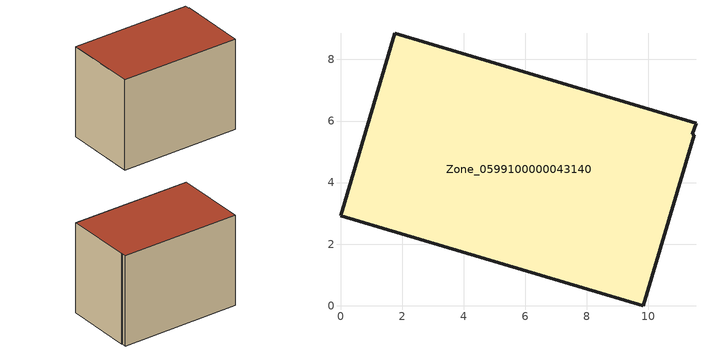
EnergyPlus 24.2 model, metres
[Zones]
Zone_0599100000043140
 floor ground (C_G): 0,2.92 1.76,8.85 11.55,5.93 11.43,5.57 11.48,5.56 9.84,0 z0.57
 wall outside (C_F): 1.76,8.85 0,2.92 9.84,0 11.48,5.56 11.43,5.57 11.55,5.93 1.76,8.85 z0.57:8.34
 roof outside (C_R): 9.84,0 11.48,5.56 11.43,5.57 11.55,5.93 1.76,8.85 0,2.92 z8.34
[BUILDING]
Pand.0599100000043140: North Axis=0; Terrain=City; Loads Convergence Tolerance Value=0.04; Temperature Convergence Tolerance Value=0.4; Solar Distribution=FullExterior; Maximum Number of Warmup Days=25; Minimum Number of Warmup Days=1
[Site:Location]
Rotterdam.The.Hague.AP_ZH_NLD Design_Conditions: Latitude=51.96; Longitude=4.45; Time Zone=1; Elevation=-4.5
[SITE:GROUNDTEMPERATURE:BUILDINGSURFACE]
18, 18, 18, 18, 18, 18, 18, 18, 18, 18, 18, 18
[MATERIAL] Thermal Absorptance=0.9; Solar Absorptance=0.7; Visible Absorptance=0.7
Name | Roughness | Thickness | Conductivity | Density | Specific Heat
G.TI.1965-1974 | MediumSmooth | 0.15 | 0.882353 | 540 | 1210
F.TI.1965-1974 | Rough | 0.3 | 0.697674 | 1920 | 840
R.TI.1965-1974 | MediumRough | 0.2 | 0.232558 | 1500 | 1000
[CONSTRUCTION]
C_G: G.TI.1965-1974
C_F: F.TI.1965-1974
C_R: R.TI.1965-1974
[ZONE]
Zone_0599100000043140: Type=1; Multiplier=1; Ceiling Height=Autocalculate; Volume=Autocalculate; Floor Area=autocalculate; Part of Total Floor Area=Yes
[ZONEINFILTRATION:DESIGNFLOWRATE]
Infil_Zone_0599100000043140: Zone or ZoneList or Space or SpaceList=Zone_0599100000043140; Schedule=AlwaysOn; Design Flow Rate Calculation Method=Flow/Area; Flow Rate per Floor Area=0.003; Constant Term Coefficient=1; Temperature Term Coefficient=0; Velocity Term Coefficient=0; Velocity Squared Term Coefficient=0
[HVACTEMPLATE:ZONE:IDEALLOADSAIRSYSTEM]
Zone_0599100000043140: Maximum Heating Supply Air Temperature=50; Minimum Cooling Supply Air Temperature=13; Maximum Heating Supply Air Humidity Ratio=0.0156; Minimum Cooling Supply Air Humidity Ratio=0.0077; Heating Limit=NoLimit; Cooling Limit=NoLimit; Dehumidification Control Type=ConstantSensibleHeatRatio; Cooling Sensible Heat Ratio=0.7; Dehumidification Setpoint=60; Humidification Control Type=None; Humidification Setpoint=30; Outdoor Air Method=None; Outdoor Air Flow Rate per Person=0.00944; Outdoor Air Flow Rate per Zone Floor Area=0; Outdoor Air Flow Rate per Zone=0; Demand Controlled Ventilation Type=None; Outdoor Air Economizer Type=NoEconomizer; Heat Recovery Type=None; Sensible Heat Recovery Effectiveness=0.7; Latent Heat Recovery Effectiveness=0.65
[ZONECONTROL:THERMOSTAT]
ThermostatControl_Zone_0599100000043140: Zone or ZoneList=Zone_0599100000043140; Control Type Schedule=DualSetpointControlType; Control 1=Thermostat_Zone_0599100000043140; Temperature Difference Between Cutout And Setpoint=0
[THERMOSTATSETPOINT:DUALSETPOINT]
Thermostat_Zone_0599100000043140: Heating Setpoint Temperature Schedule=HeatingSetpoint_Zone_0599100000043140; Cooling Setpoint Temperature Schedule=CoolingSetpoint_Zone_0599100000043140
[SCHEDULE:COMPACT]
HeatingSetpoint_Zone_0599100000043140: Through: 12/31, For: AllDays, Until: 24:00, 21
CoolingSetpoint_Zone_0599100000043140: Through: 12/31, For: AllDays, Until: 24:00, 24
DualSetpointControlType: Through: 12/31, For: AllDays, Until: 24:00, 4
AlwaysOn: Through: 12/31, For: AllDays, Until: 24:00, 1
